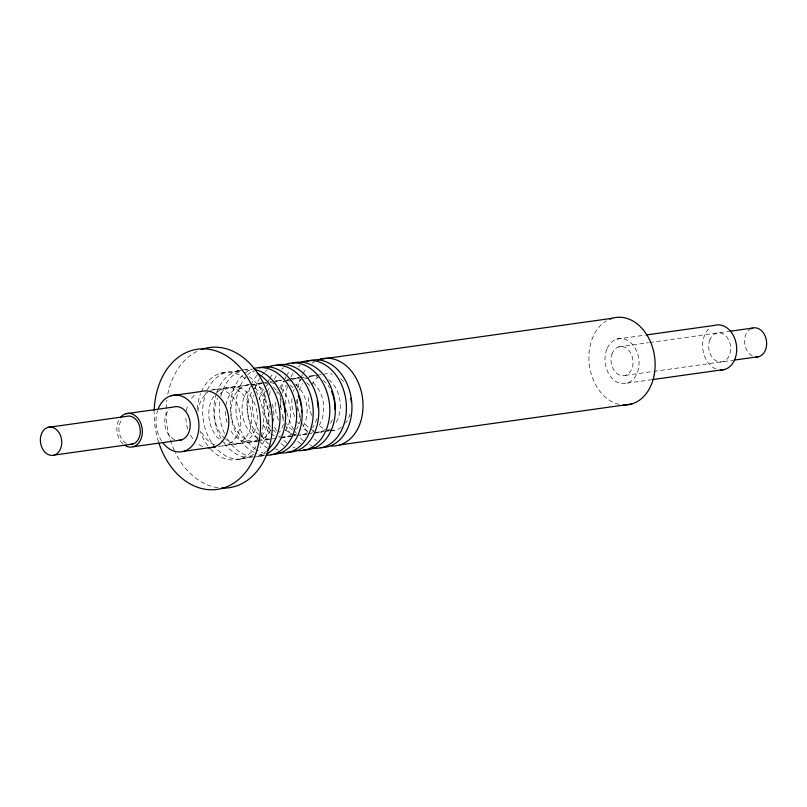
<?xml version="1.0" encoding="UTF-8"?>
<svg xmlns="http://www.w3.org/2000/svg" width="807" height="807" viewBox="0 0 807 807"><rect width="100%" height="100%" fill="white"/><g stroke="black" fill="none" stroke-linecap="round" stroke-linejoin="round"><path stroke-width="0.61" stroke-dasharray="4.04 3.03" d="M220.412 373.268L225.94 372.491M237.006 370.938L241.434 370.322M210.445 390.205L249.121 384.778M250.362 384.606L261.508 383.043M262.749 382.871L271.424 381.65M272.665 381.479L281.34 380.258M287.534 379.391L303.644 377.131M309.838 376.264L316.041 375.386M317.282 375.215L322.235 374.519M616.921 339.091L645.348 335.097M618.717 346.869L648.384 342.703M649.625 342.531L728.771 331.425M625.304 375.386L652.5 371.563M653.741 371.391L732.877 360.285M627.11 383.154L651.824 379.693M218.515 446.412L257.746 440.904M258.24 440.834L279.303 437.878M280.543 437.707L290.944 436.244M291.7 436.143L295.412 435.619M296.653 435.447L306.569 434.055M307.81 433.884L312.763 433.188M314.004 433.016L324.132 431.594M328.873 430.928L325.15 431.442A28.588 21.325 82 0 1 316.344 431.574M330.113 430.746L336.307 429.879M240.204 458.911L245.732 458.134M262.325 455.804L256.797 456.58A44.082 32.885 82 0 0 266.431 451.214M126.376 443.346A14.244 10.622 82 0 1 121.736 419.791M752.285 355.897A14.677 10.945 82 0 1 744.69 343.066A14.677 10.945 82 0 1 749.723 329.438M715.94 368.991A22.687 16.917 82 0 1 702.968 350.198A22.687 16.917 82 0 1 709.615 328.146M619.06 404.378A44.082 32.885 82 0 1 589.544 366.328A44.082 32.885 82 0 1 606.4 320.853M329.66 430.454A28.588 21.325 82 0 1 319.925 426.177M311.744 415.343A28.588 21.325 82 0 1 308.738 394.835M311.795 384.868A28.588 21.325 82 0 1 318.382 376.909M323.476 374.347A28.588 21.325 82 0 1 332.373 374.206M340.665 378.735A28.588 21.325 82 0 1 344.438 382.811M350.067 414.052A28.588 21.325 82 0 1 345.699 423.029M341.401 427.317A28.588 21.325 82 0 1 330.779 430.555M316.475 440.662A44.082 32.885 82 0 1 314.528 439.22M307.457 431.876A44.082 32.885 82 0 1 302.433 423.635M300.608 419.418A44.082 32.885 82 0 1 298.54 412.871M298.267 411.762A44.082 32.885 82 0 1 297.591 408.382M296.996 403.793A44.082 32.885 82 0 1 296.764 397.821M297.783 387.854A44.082 32.885 82 0 1 300.103 379.744M300.991 377.595A44.082 32.885 82 0 1 302.514 374.519M303.069 373.53A44.082 32.885 82 0 1 307.023 367.992M312.148 363.251A44.082 32.885 82 0 1 314.286 361.839M161.602 440.915A28.588 21.325 82 0 1 157.637 410.44M174.675 439.644A16.977 12.66 82 0 1 165.001 425.763A16.977 12.66 82 0 1 169.722 409.28M122.967 443.89A16.977 12.66 82 0 1 119.678 418.571M264.989 453.635A44.082 32.885 82 0 1 256.616 449.872M255.617 449.206A44.082 32.885 82 0 1 246.962 375.638M247.789 374.791A44.082 32.885 82 0 1 253.418 370.383M269.921 439.099A28.588 21.325 82 0 1 261.115 436.173M259.067 434.711A28.588 21.325 82 0 1 252.016 391.496M253.227 389.741A28.588 21.325 82 0 1 261.559 383.254M270.385 382.488A28.588 21.325 82 0 1 273.724 383.476M280.614 388.006A28.588 21.325 82 0 1 285.456 430.716M280.533 435.861A28.588 21.325 82 0 1 278.576 437.101M268.842 439.482A28.588 21.325 82 0 1 258.805 438.605M257.715 438.13A28.588 21.325 82 0 1 242.433 414.758A28.588 21.325 82 0 1 250.16 387.743M251.996 386.23A28.588 21.325 82 0 1 262.608 382.992M264.857 383.264A28.588 21.325 82 0 1 268.196 384.253M273.462 387.37A28.588 21.325 82 0 1 280.574 396.055M283.328 424.492A28.588 21.325 82 0 1 279.313 432.35M263.798 455.209A44.082 32.885 82 0 1 256.263 453.342M254.165 452.394A44.082 32.885 82 0 1 230.378 409.058A44.082 32.885 82 0 1 252.44 369.001M294.989 447.905A44.082 32.885 82 0 1 292.901 446.967M286.868 443.093A44.082 32.885 82 0 1 281.24 437.576M276.498 430.767A44.082 32.885 82 0 1 274.249 426.399M270.365 414.526A44.082 32.885 82 0 1 269.447 408.826M269.336 407.666A44.082 32.885 82 0 1 269.124 404.236M269.528 395.39A44.082 32.885 82 0 1 270.365 390.538M274.319 379.401A44.082 32.885 82 0 1 276.589 375.517M281.835 369.313A44.082 32.885 82 0 1 283.59 367.821M306.468 434.267A28.588 21.325 82 0 1 300.87 434.166M292.265 430.05A28.588 21.325 82 0 1 286.364 423.403M283.6 418.127A28.588 21.325 82 0 1 281.724 412.256M281.24 409.815A28.588 21.325 82 0 1 281.078 398.719M282.4 392.938A28.588 21.325 82 0 1 286.414 385.08M290.722 380.793A28.588 21.325 82 0 1 301.334 377.555M303.583 377.827A28.588 21.325 82 0 1 306.922 378.826M313.005 382.619A28.588 21.325 82 0 1 318.654 426.056M313.731 431.2A28.588 21.325 82 0 1 311.774 432.441M295.342 434.943A28.588 21.325 82 0 1 283.58 427.821M278.546 420.003A28.588 21.325 82 0 1 275.399 400.706M276.862 393.715A28.588 21.325 82 0 1 277.658 391.566M279.676 387.612A28.588 21.325 82 0 1 284.266 382.296M285.194 381.57A28.588 21.325 82 0 1 288.17 379.815M291.357 378.715A28.588 21.325 82 0 1 301.394 379.593M306.66 382.71A28.588 21.325 82 0 1 311.24 387.471M316.869 418.712A28.588 21.325 82 0 1 312.501 427.69M307.245 432.633A28.588 21.325 82 0 1 299.821 435.175M284.276 445.989A44.082 32.885 82 0 1 278.839 441.691M270.365 430.474A44.082 32.885 82 0 1 264.837 391.314M267.793 382.256A44.082 32.885 82 0 1 269.316 379.169M269.881 378.19A44.082 32.885 82 0 1 272.312 374.519M278.395 450.235A44.082 32.885 82 0 1 275.258 448.753M268.6 444.011A44.082 32.885 82 0 1 261.155 435.175M258.724 430.938A44.082 32.885 82 0 1 253.297 395.269M255.052 388.187A44.082 32.885 82 0 1 259.39 378.776M261.993 375.114A44.082 32.885 82 0 1 264.383 372.461M265.231 371.644A44.082 32.885 82 0 1 266.986 370.151M292.043 436.093A28.588 21.325 82 0 1 283.146 436.234M275.671 432.381A28.588 21.325 82 0 1 273.27 430.192M270.406 426.701A28.588 21.325 82 0 1 266.179 394.169M267.046 392.091A28.588 21.325 82 0 1 269.205 388.268M274.128 383.123A28.588 21.325 82 0 1 281.391 380.057M286.989 380.158A28.588 21.325 82 0 1 290.328 381.146M295.594 384.263A28.588 21.325 82 0 1 301.445 429.243M296.179 434.186A28.588 21.325 82 0 1 294.152 435.286M274.319 435.8A28.588 21.325 82 0 1 271.142 433.924M270.133 433.157A28.588 21.325 82 0 1 262.467 423.413M259.35 399.465A28.588 21.325 82 0 1 267.662 384.626M275.853 380.833A28.588 21.325 82 0 1 284.79 381.923M290.056 385.04A28.588 21.325 82 0 1 294.646 389.801M300.577 419.902A28.588 21.325 82 0 1 296.522 429.163M291.599 434.307A28.588 21.325 82 0 1 280.987 437.545M267.682 448.319A44.082 32.885 82 0 1 259.108 440.683M257.665 438.867A44.082 32.885 82 0 1 250.311 386.724M251.199 384.586A44.082 32.885 82 0 1 257.231 374.973M311.583 445.575A44.082 32.885 82 0 1 309.495 444.637M303.462 440.763A44.082 32.885 82 0 1 299.367 436.97M296.391 433.43A44.082 32.885 82 0 1 294.353 430.514M293.718 429.485A44.082 32.885 82 0 1 287.201 413.315M286.959 412.206A44.082 32.885 82 0 1 286.525 409.936M285.839 404.186A44.082 32.885 82 0 1 288.24 383.527M290.913 377.081A44.082 32.885 82 0 1 293.809 372.279M298.429 366.983A44.082 32.885 82 0 1 300.184 365.49M314.135 430.847A28.588 21.325 82 0 1 304.279 422.969M300.678 416.896A28.588 21.325 82 0 1 297.531 397.599M298.993 390.608A28.588 21.325 82 0 1 302.403 383.607M307.316 378.463A28.588 21.325 82 0 1 317.938 375.225M328.792 379.613A28.588 21.325 82 0 1 334.633 424.583M330.335 428.87A28.588 21.325 82 0 1 327.349 430.625M307.517 431.14A28.588 21.325 82 0 1 303.331 428.507M298.741 423.746A28.588 21.325 82 0 1 297.42 421.859M294.666 416.573A28.588 21.325 82 0 1 292.144 397.165M293.466 391.385A28.588 21.325 82 0 1 294.252 389.236M295.191 387.199A28.588 21.325 82 0 1 300.86 379.966M309.051 376.173A28.588 21.325 82 0 1 317.988 377.273M323.254 380.39A28.588 21.325 82 0 1 329.781 388.036M332.333 419.65A28.588 21.325 82 0 1 329.72 424.502M324.797 429.647A28.588 21.325 82 0 1 314.185 432.885M300.88 443.658A44.082 32.885 82 0 1 296.26 440.128M290.853 434.206A44.082 32.885 82 0 1 285.315 424.845M283.61 420.679A44.082 32.885 82 0 1 281.673 414.092M280.513 407.273A44.082 32.885 82 0 1 280.453 395.087M281.431 388.984A44.082 32.885 82 0 1 283.933 380.985M284.397 379.926A44.082 32.885 82 0 1 285.92 376.839M286.475 375.86A44.082 32.885 82 0 1 290.429 370.312M214.541 444.818A28.588 21.325 82 0 1 201.094 430.867M197.947 411.57A28.588 21.325 82 0 1 207.732 392.444M212.826 389.872A28.588 21.325 82 0 1 240.405 415.06A28.588 21.325 82 0 1 220.129 446.079M202.648 446.483A28.588 21.325 82 0 1 197.382 443.366M192.792 438.615A28.588 21.325 82 0 1 189.716 433.621M187.849 429.142A28.588 21.325 82 0 1 185.882 415.696M186.377 410.844A28.588 21.325 82 0 1 188.303 404.105M191.531 398.396A28.588 21.325 82 0 1 195.839 394.109M217.981 487.731A70.784 52.798 82 0 1 175.391 452.697M174.312 450.407A70.784 52.798 82 0 1 166.06 409.926M166.091 408.705A70.784 52.798 82 0 1 166.787 400.211M167.785 394.199A70.784 52.798 82 0 1 197.917 350.974M158.505 441.893A70.784 52.798 82 0 1 154.157 411.59M252.732 456.762A44.082 32.885 82 0 1 225.526 435.598M224.457 433.389A44.082 32.885 82 0 1 219.907 401.15M220.856 396.338A44.082 32.885 82 0 1 242.534 370.161M243.724 369.838A44.082 32.885 82 0 1 251.058 369.132M264.656 454.966A44.082 32.885 82 0 1 253.812 456.843M258.855 440.753A28.588 21.325 82 0 1 231.266 415.565A28.588 21.325 82 0 1 251.542 384.546M252.662 384.646A28.588 21.325 82 0 1 265.553 391.94M272.302 404.337A28.588 21.325 82 0 1 273.402 421.446M270.537 430.232A28.588 21.325 82 0 1 260.954 439.946M258.411 438.958A28.588 21.325 82 0 1 229.824 429.132M227.029 422.404A28.588 21.325 82 0 1 225.435 410.148M225.94 405.296A28.588 21.325 82 0 1 251.592 386.583M254.82 388.248A28.588 21.325 82 0 1 268.237 412.67A28.588 21.325 82 0 1 259.34 438.241M251.976 457.539A44.082 32.885 82 0 1 224.467 443.527M221.168 438.534A44.082 32.885 82 0 1 216.316 393.624M216.71 392.495A44.082 32.885 82 0 1 243.068 369.899M245.53 369.899A44.082 32.885 82 0 1 254.144 371.856M253.58 454.18A44.082 32.885 82 0 1 213.401 445.081A44.082 32.885 82 0 1 206.481 391.859M207.419 389.751A44.082 32.885 82 0 1 242.019 373.005M249.252 376.768A44.082 32.885 82 0 1 260.217 447.572M220.029 394.391A28.588 21.325 82 0 1 248.949 394.26A28.588 21.325 82 0 1 253.933 432.562A28.588 21.325 82 0 1 225.879 439.371M225.062 438.685A28.588 21.325 82 0 1 217.739 398.073M216.962 392.404A28.588 21.325 82 0 1 251.37 412.77A28.588 21.325 82 0 1 224.517 442.781A28.588 21.325 82 0 1 214.491 395.168M255.94 446.574A44.082 32.885 82 0 1 208.579 446.775M207.863 445.857A44.082 32.885 82 0 1 200.247 431.241M197.261 409.25A44.082 32.885 82 0 1 200.519 393.715M201.407 391.577A44.082 32.885 82 0 1 247.335 380.41M256.041 391.314A44.082 32.885 82 0 1 261.246 435.084M709.888 339.606A14.677 10.945 82 0 0 720.126 362.02A14.677 10.945 82 0 0 728.983 340.625A14.677 10.945 82 0 0 709.888 339.606M606.904 349.048A22.687 16.917 82 0 0 622.722 383.688A22.687 16.917 82 0 0 636.41 350.621A22.687 16.917 82 0 0 606.904 349.048M612.241 353.315A14.677 10.945 82 0 0 622.469 375.729A14.677 10.945 82 0 0 631.336 354.334A14.677 10.945 82 0 0 612.241 353.315"/><path stroke-width="1.21" d="M319.996 359.297L612.12 318.301M171.054 395.733L200.792 391.566M646.589 334.925L714.568 325.382A22.687 16.917 82 0 1 736.458 345.376A22.687 16.917 82 0 1 720.369 369.989M125.801 413.729L173.656 407.01A16.977 12.66 82 0 1 190.038 421.97A16.977 12.66 82 0 1 177.994 440.39M730.012 331.243L752.336 328.116M47.845 427.407L126.417 416.382A14.244 10.622 82 0 1 140.156 428.931A14.244 10.622 82 0 1 130.058 444.395M54.24 455.077L132.812 444.052M734.118 360.114L758.923 356.633M133.417 446.705L181.282 439.997M653.065 379.512L724.757 369.455M183.885 451.274L214.864 446.927M339.787 444.929L631.911 403.944M750.55 328.893A14.677 10.945 82 0 1 766.287 339.787A14.677 10.945 82 0 1 756.088 356.976M609.789 319.138A44.082 32.885 82 0 1 654.416 355.524A44.082 32.885 82 0 1 623.387 404.983M158.434 408.292A28.588 21.325 82 0 1 189.05 400.867A28.588 21.325 82 0 1 194.487 442.66A28.588 21.325 82 0 1 162.913 442.801M317.665 360.134A44.082 32.885 82 0 1 362.303 396.509A44.082 32.885 82 0 1 331.263 445.968M350.874 398.295A28.588 21.325 82 0 1 351.297 402.027M120.223 417.794A16.977 12.66 82 0 1 137.099 417.39A16.977 12.66 82 0 1 140.741 439.664A16.977 12.66 82 0 1 124.702 445.242M259.138 367.841A44.082 32.885 82 0 1 301.677 406.678A44.082 32.885 82 0 1 270.406 454.512M253.6 368.617A44.082 32.885 82 0 1 296.028 406.647A44.082 32.885 82 0 1 266.098 455.319M282.995 401.604A28.588 21.325 82 0 1 284.972 412.579M292.336 363.18A44.082 32.885 82 0 1 334.865 402.017A44.082 32.885 82 0 1 303.603 449.852M284.468 364.794A44.082 32.885 82 0 1 329.306 402.592A44.082 32.885 82 0 1 295.907 450.427M317.201 400.514A28.588 21.325 82 0 1 318.16 407.918M275.732 365.51A44.082 32.885 82 0 1 318.271 404.347A44.082 32.885 82 0 1 287.01 452.182M267.874 367.124A44.082 32.885 82 0 1 312.713 404.922A44.082 32.885 82 0 1 279.313 452.747M298.247 395.874A28.588 21.325 82 0 1 300.305 401.644M300.608 402.844A28.588 21.325 82 0 1 301.263 406.526M301.566 410.249A28.588 21.325 82 0 1 301.566 412.71M306.599 361.687A44.082 32.885 82 0 1 351.237 398.063A44.082 32.885 82 0 1 320.197 447.522M301.072 362.464A44.082 32.885 82 0 1 345.91 400.262A44.082 32.885 82 0 1 312.511 448.097M331.435 391.213A28.588 21.325 82 0 1 333.503 396.994M333.795 398.184A28.588 21.325 82 0 1 334.693 409.29M200.923 391.546A28.588 21.325 82 0 1 228.512 416.735A28.588 21.325 82 0 1 208.236 447.754M201.165 349.623A70.784 52.798 82 0 1 271.445 409.734A70.784 52.798 82 0 1 221.451 488.064M154.198 410.37A70.784 52.798 82 0 1 228.653 357.249A70.784 52.798 82 0 1 245.217 472.741A70.784 52.798 82 0 1 158.888 443.063M254.306 369.505A44.082 32.885 82 0 1 284.921 407.878A44.082 32.885 82 0 1 266.935 453.887M257.272 373.328A44.082 32.885 82 0 1 279.545 409.785A44.082 32.885 82 0 1 267.299 450.437M41.561 433.662A14.244 10.622 82 0 0 51.487 455.41A14.244 10.622 82 0 0 60.091 434.65A14.244 10.622 82 0 0 41.561 433.662"/></g></svg>
